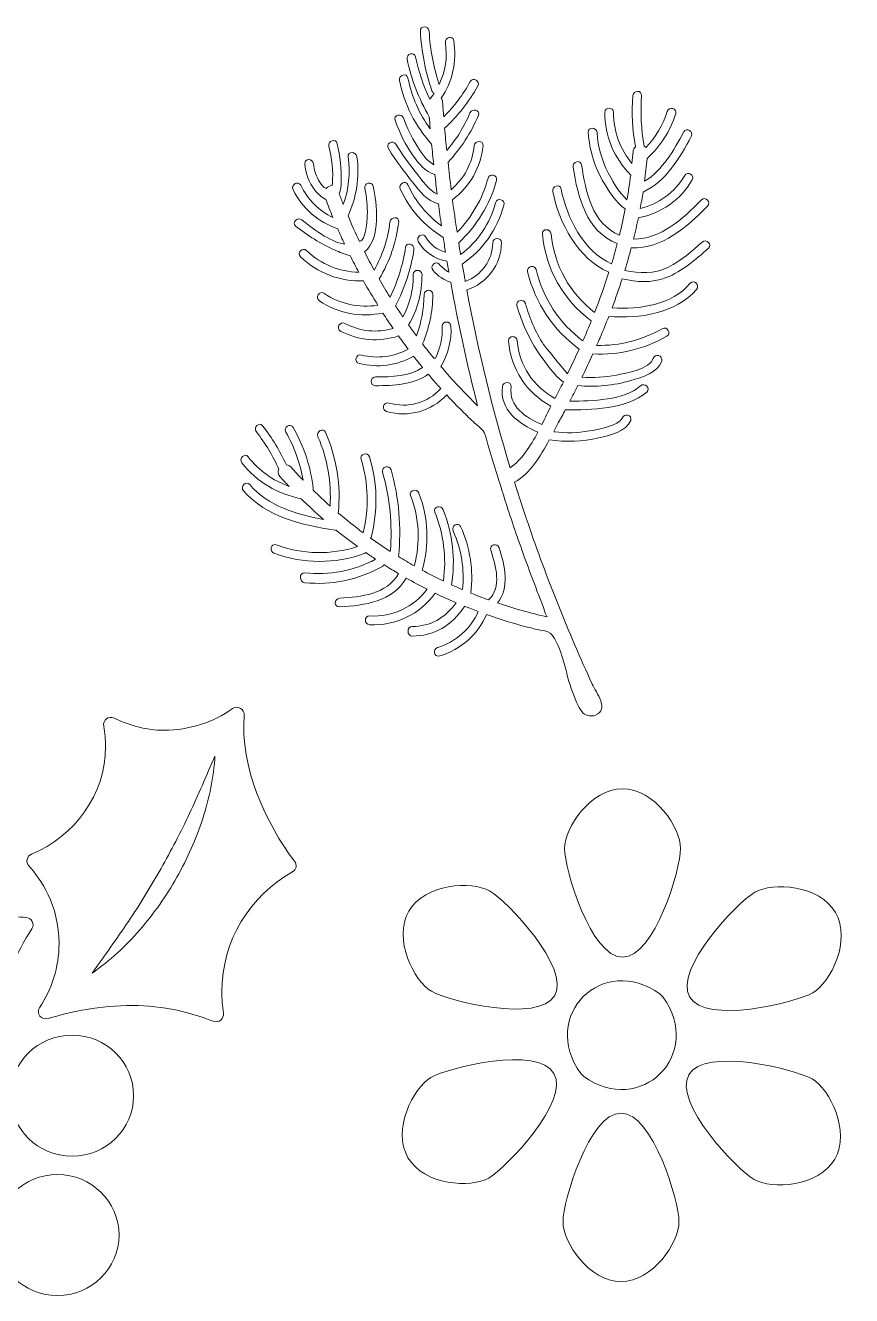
# Model space of a CAD drawing. Header units: inches. Extents: x 792 to 7891, y -1032 to 2748.
# Drawn here: x 3112 to 3583, y -929 to -205 of the extents above; entities that cross this region are included whole.
import ezdxf

# ---------------------------------------------------------------- set-up
doc = ezdxf.new("R2010")
doc.units = ezdxf.units.IN
doc.header["$MEASUREMENT"] = 0
doc.layers.add('Layer 1', color=7, linetype='Continuous')

# ---------------------------------------------------------------- blocks, each defined once
blk = doc.blocks.new('block 23')
at = {"layer": 'Layer 1', "lineweight": 0}
for points in [[(3452.07, -640.03), (3433.82, -640.03), (3419.03, -662.41), (3419.03, -674.07), (3419.03, -685.74), (3433.82, -736.1), (3452.07, -736.1), (3470.33, -736.1), (3485.12, -685.74), (3485.12, -674.07), (3485.12, -662.41), (3470.33, -640.03), (3452.07, -640.03)], [(3330.23, -709.86), (3321.1, -725.66), (3333.09, -749.67), (3343.19, -755.5), (3353.28, -761.33), (3404.3, -773.7), (3413.42, -757.89), (3422.55, -742.08), (3386.33, -704.09), (3376.23, -698.26), (3366.14, -692.43), (3339.35, -694.05), (3330.23, -709.86)], [(3573.47, -710.64), (3564.34, -694.83), (3537.56, -693.21), (3527.46, -699.04), (3517.36, -704.87), (3481.15, -742.87), (3490.27, -758.68), (3499.4, -774.48), (3550.41, -762.12), (3560.51, -756.28), (3570.61, -750.45), (3582.6, -726.45), (3573.47, -710.64)], [(3474.96, -758.6), (3498.77, -791.29), (3462.45, -827.62), (3429.76, -803.81), (3429.19, -803.4), (3428.69, -802.9), (3428.28, -802.34), (3404.47, -769.64), (3440.8, -733.32), (3473.49, -757.13), (3474.05, -757.54), (3474.56, -758.04), (3474.96, -758.6)], [(3329.77, -850.29), (3338.9, -866.1), (3365.68, -867.72), (3375.78, -861.89), (3385.88, -856.06), (3422.1, -818.07), (3412.97, -802.26), (3403.85, -786.45), (3352.83, -798.82), (3342.73, -804.65), (3332.63, -810.48), (3320.65, -834.49), (3329.77, -850.29)], [(3573.02, -851.08), (3582.14, -835.27), (3570.16, -811.27), (3560.06, -805.43), (3549.96, -799.6), (3498.95, -787.24), (3489.82, -803.04), (3480.69, -818.85), (3516.91, -856.85), (3527.01, -862.68), (3537.11, -868.51), (3563.89, -866.89), (3573.02, -851.08)], [(3451.17, -920.9), (3469.42, -920.9), (3484.22, -898.52), (3484.22, -886.86), (3484.22, -875.2), (3469.42, -824.84), (3451.17, -824.84), (3432.92, -824.84), (3418.12, -875.2), (3418.12, -886.86), (3418.12, -898.52), (3432.92, -920.9), (3451.17, -920.9)]]:
    blk.add_open_spline(points, degree=3, knots=[0, 0, 0, 0, 1, 1, 1, 2, 2, 2, 3, 3, 3, 4, 4, 4, 4], dxfattribs=at)
blk = doc.blocks.new('block 25')
at = {"layer": 'Layer 1', "lineweight": 0}
for points, knots in [([(3006.41, -803.68), (3003.85, -805.14), (3000.63, -803.74), (3000.04, -800.88), (2994.79, -775.39), (2974.6, -753.51), (2947.17, -748.11), (2943.43, -747.37), (2939.4, -746.95), (2935.44, -746.84), (2931.92, -746.73), (2930, -742.82), (2932.14, -740.07), (2937.96, -732.59), (2942.59, -723.85), (2944.55, -714.19), (2947.41, -700.15), (2945.54, -686.25), (2940.01, -674.11), (2938.52, -670.84), (2941.71, -667.45), (2945.2, -668.46), (2973.41, -676.62), (3009.43, -668.71), (3033.67, -657.15), (3035.96, -656.06), (3038.72, -657.17), (3039.52, -659.54), (3048.28, -685.45), (3070.53, -706.13), (3099.71, -711.88), (3103.78, -712.68), (3107.86, -713.18), (3111.9, -713.37), (3115.23, -713.53), (3117.21, -717.06), (3115.42, -719.83), (3106.63, -733.43), (3099.65, -748.73), (3096.78, -765.58), (3093.65, -783.95), (3094.13, -799.57), (3095.31, -810.33), (3095.73, -814.19), (3090.98, -816.5), (3088.17, -813.77), (3079.11, -804.93), (3067.38, -798.53), (3053.92, -795.83), (3032.06, -791.45), (3014.73, -798.9), (3006.41, -803.68)], [0, 0, 0, 0, 1, 1, 1, 2, 2, 2, 3, 3, 3, 4, 4, 4, 5, 5, 5, 6, 6, 6, 7, 7, 7, 8, 8, 8, 9, 9, 9, 10, 10, 10, 11, 11, 11, 12, 12, 12, 13, 13, 13, 14, 14, 14, 15, 15, 15, 16, 16, 16, 17, 17, 17, 17]), ([(3023.29, -729.65), (3032.21, -737.41), (3040.87, -745.46), (3049.24, -753.89), (3057.62, -762.33), (3065.69, -771.11), (3074.07, -780.01), (3069.32, -768.8), (3062.84, -758.38), (3055.38, -748.71), (3047.91, -739.03), (3039.45, -730.04), (3030.14, -722.01), (3020.85, -713.95), (3010.73, -706.83), (3000.02, -700.76), (2989.32, -694.7), (2978, -689.68), (2966.1, -686.42), (2976.13, -693.48), (2986.01, -700.25), (2995.57, -707.37), (3005.13, -714.48), (3014.35, -721.92), (3023.29, -729.65)], [0, 0, 0, 0, 1, 1, 1, 2, 2, 2, 3, 3, 3, 4, 4, 4, 5, 5, 5, 6, 6, 6, 7, 7, 7, 8, 8, 8, 8])]:
    blk.add_open_spline(points, degree=3, knots=knots, dxfattribs=at)
blk = doc.blocks.new('block 26')
at = {"layer": 'Layer 1', "lineweight": 0}
for points, knots in [([(3263.93, -687.47), (3239.83, -701.03), (3223.61, -726.57), (3223.64, -755.82), (3223.65, -759.9), (3223.96, -763.93), (3224.57, -767.86), (3225.07, -771.11), (3221.94, -773.71), (3218.82, -772.53), (3203.52, -766.75), (3186.88, -763.05), (3169.52, -763.61), (3150.58, -764.22), (3135.11, -767.77), (3124.62, -771.03), (3120.85, -772.2), (3117.6, -768.08), (3119.78, -764.83), (3126.8, -754.35), (3130.87, -741.79), (3130.89, -728.28), (3130.94, -706.34), (3120.09, -691.11), (3113.68, -684.04), (3111.71, -681.86), (3112.48, -678.48), (3115.21, -677.34), (3139.59, -667.25), (3157.41, -643.46), (3157.38, -615.96), (3157.38, -612.2), (3157, -608.24), (3156.33, -604.41), (3155.74, -600.99), (3159.26, -598.36), (3162.42, -599.88), (3171.04, -604.02), (3180.67, -606.75), (3190.68, -606.74), (3205.25, -606.72), (3218.73, -602.16), (3229.75, -594.43), (3232.71, -592.35), (3236.72, -594.76), (3236.4, -598.32), (3233.84, -627.12), (3248.84, -660.28), (3265.16, -681.36), (3266.69, -683.35), (3266.14, -686.23), (3263.93, -687.47)], [0, 0, 0, 0, 1, 1, 1, 2, 2, 2, 3, 3, 3, 4, 4, 4, 5, 5, 5, 6, 6, 6, 7, 7, 7, 8, 8, 8, 9, 9, 9, 10, 10, 10, 11, 11, 11, 12, 12, 12, 13, 13, 13, 14, 14, 14, 15, 15, 15, 16, 16, 16, 17, 17, 17, 17]), ([(3219.76, -621.41), (3214.89, -632.55), (3210.26, -643.48), (3205.23, -654.18), (3200.2, -664.88), (3194.78, -675.32), (3189, -685.56), (3183.2, -695.78), (3177.05, -705.82), (3170.45, -715.66), (3163.85, -725.5), (3156.85, -735.13), (3149.79, -745.07), (3159.92, -738.13), (3168.89, -729.68), (3176.91, -720.44), (3184.94, -711.21), (3192.07, -701.17), (3198.06, -690.51), (3204.09, -679.87), (3209, -668.62), (3212.75, -657.04), (3216.49, -645.47), (3219.07, -633.53), (3219.76, -621.41)], [0, 0, 0, 0, 1, 1, 1, 2, 2, 2, 3, 3, 3, 4, 4, 4, 5, 5, 5, 6, 6, 6, 7, 7, 7, 8, 8, 8, 8])]:
    blk.add_open_spline(points, degree=3, knots=knots, dxfattribs=at)
blk = doc.blocks.new('block 24')
at = {"layer": 'Layer 1', "lineweight": 0}
for points in [[(3138.31, -780.47), (3118.93, -780.47), (3103.22, -795.91), (3103.22, -814.96), (3103.22, -834.01), (3118.93, -849.45), (3138.31, -849.45), (3157.68, -849.45), (3173.39, -834.01), (3173.39, -814.96), (3173.39, -795.91), (3157.68, -780.47), (3138.31, -780.47)], [(3063.41, -814.96), (3044.03, -814.96), (3028.33, -830.4), (3028.33, -849.45), (3028.33, -868.51), (3044.03, -883.95), (3063.41, -883.95), (3082.79, -883.95), (3098.49, -868.51), (3098.49, -849.45), (3098.49, -830.4), (3082.79, -814.96), (3063.41, -814.96)], [(3129.97, -859.9), (3110.6, -859.9), (3094.89, -875.34), (3094.89, -894.39), (3094.89, -913.44), (3110.6, -928.88), (3129.97, -928.88), (3149.35, -928.88), (3165.06, -913.44), (3165.06, -894.39), (3165.06, -875.34), (3149.35, -859.9), (3129.97, -859.9)]]:
    blk.add_open_spline(points, degree=3, knots=[0, 0, 0, 0, 1, 1, 1, 2, 2, 2, 3, 3, 3, 4, 4, 4, 4], dxfattribs=at)
at = {"layer": 'Layer 1'}
for name in ['block 26', 'block 25']:
    blk.add_blockref(name, (0, 0), dxfattribs=at)

msp = doc.modelspace()

# ---------------------------------------------------------------- linework, layer by layer
at = {"layer": 'Layer 1', "lineweight": 0}
msp.add_open_spline([(3476.9, -348.8), (3486.09, -345.25), (3493.69, -338.56), (3500.96, -332.11), (3503.36, -329.98), (3499.83, -326.47), (3497.44, -328.59), (3491.49, -333.87), (3485.38, -339.36), (3478.15, -342.82), (3469.8, -346.81), (3461.8, -346.5), (3453.35, -344.71), (3454.66, -340.44), (3455.89, -336.16), (3457.03, -331.84), (3474.93, -332.42), (3488.48, -320.16), (3500.53, -308.06), (3502.79, -305.79), (3499.27, -302.27), (3497.01, -304.54), (3486.13, -315.47), (3474.3, -326.75), (3458.29, -326.89), (3459.29, -322.87), (3460.22, -318.82), (3461.06, -314.75), (3474.04, -312.36), (3485.09, -304.54), (3491.77, -293.12), (3493.39, -290.35), (3489.09, -287.85), (3487.47, -290.61), (3481.81, -300.3), (3472.83, -306.82), (3462.11, -309.44), (3462.69, -306.35), (3463.23, -303.25), (3463.71, -300.15), (3476.92, -293.72), (3484.49, -280.82), (3491.25, -268.34), (3492.78, -265.52), (3488.48, -263.01), (3486.95, -265.83), (3481.18, -276.48), (3474.96, -287.44), (3464.61, -293.94), (3465.18, -289.65), (3465.66, -285.34), (3466.03, -281.02), (3473.62, -274), (3479.13, -265.34), (3482.35, -255.46), (3483.34, -252.41), (3478.54, -251.1), (3477.55, -254.14), (3475.01, -261.94), (3470.86, -268.82), (3465.34, -274.7), (3465.06, -274.38), (3464.72, -274.13), (3464.35, -273.93), (3462.68, -264.38), (3462.16, -254.82), (3462.88, -245.1), (3463.12, -241.9), (3458.14, -241.92), (3457.91, -245.1), (3457.18, -254.95), (3457.73, -264.65), (3459.38, -274.31), (3458.66, -274.92), (3458.14, -275.82), (3458.05, -277.04), (3457.89, -279.28), (3457.62, -281.5), (3457.4, -283.74), (3450.67, -275.59), (3446.95, -265.59), (3446.86, -254.65), (3446.84, -251.45), (3441.86, -251.44), (3441.88, -254.65), (3441.99, -268.27), (3447.24, -280.89), (3456.71, -290.42), (3456.12, -295.11), (3455.39, -299.78), (3454.57, -304.44), (3450.14, -300.85), (3445.37, -291.98), (3443.89, -289.16), (3440.1, -281.95), (3438.08, -274.21), (3437.5, -266.11), (3437.28, -262.94), (3432.3, -262.91), (3432.53, -266.11), (3433.26, -276.36), (3436.1, -286.17), (3441.49, -294.97), (3443.89, -298.9), (3448.46, -306.62), (3453.57, -309.67), (3452.6, -314.68), (3451.52, -319.65), (3450.3, -324.6), (3434.6, -318.07), (3431.07, -299.77), (3428.68, -284.52), (3428.19, -281.37), (3423.4, -282.71), (3423.89, -285.85), (3426.6, -303.19), (3431.35, -322.38), (3449.06, -329.44), (3448.04, -333.29), (3446.96, -337.13), (3445.8, -340.94), (3429.74, -334.03), (3420.23, -314.47), (3417.04, -298.33), (3416.42, -295.19), (3411.62, -296.52), (3412.24, -299.65), (3415.78, -317.58), (3426.59, -338.23), (3444.3, -345.69), (3441.84, -353.42), (3439.11, -361.08), (3436.13, -368.65), (3422.03, -357.84), (3413.02, -341.8), (3411.34, -323.89), (3411.04, -320.73), (3406.06, -320.7), (3406.36, -323.89), (3408.24, -343.89), (3418.25, -361.65), (3434.24, -373.45), (3434.05, -373.92), (3433.88, -374.39), (3433.69, -374.86), (3432.3, -378.22), (3430.86, -381.57), (3429.39, -384.9), (3416.02, -374.77), (3406.75, -360.66), (3402.74, -344.2), (3401.98, -341.09), (3397.18, -342.4), (3397.94, -345.52), (3402.31, -363.43), (3412.62, -378.66), (3427.32, -389.52), (3425.17, -394.26), (3422.93, -398.97), (3420.64, -403.64), (3416.81, -398.92), (3407.89, -388.28), (3407.04, -386.95), (3402.38, -379.68), (3399.02, -371.8), (3396.68, -363.49), (3395.81, -360.41), (3391, -361.72), (3391.88, -364.81), (3394.7, -374.81), (3398.95, -384.25), (3404.97, -392.74), (3408.26, -397.41), (3412.97, -404.45), (3418.34, -408.32), (3416.77, -411.44), (3415.16, -414.53), (3413.54, -417.62), (3401.27, -410.98), (3393.15, -398.92), (3392.06, -384.84), (3391.81, -381.67), (3386.84, -381.64), (3387.08, -384.84), (3388.31, -400.69), (3397.24, -414.6), (3411.25, -422.03), (3409.6, -425.24), (3407.89, -428.82), (3406.04, -432.51), (3396.7, -428.5), (3387.2, -422.38), (3388.52, -410.96), (3388.88, -407.79), (3383.91, -407.81), (3383.54, -410.96), (3381.99, -424.39), (3392.83, -432), (3403.78, -436.88), (3399.56, -444.82), (3394.56, -452.6), (3387.99, -457.2), (3377.91, -423.89), (3369.67, -390.05), (3363.27, -355.84), (3374.7, -352.1), (3383.02, -341.43), (3383.04, -328.97), (3383.05, -325.77), (3378.07, -325.76), (3378.06, -328.97), (3378.05, -338.82), (3371.52, -347.81), (3362.39, -351), (3362.38, -350.92), (3362.36, -350.85), (3362.35, -350.77), (3362.42, -350.22), (3362.32, -349.66), (3362.06, -349.14), (3361.58, -346.49), (3361.1, -343.84), (3360.65, -341.18), (3372.41, -333.01), (3380.74, -321.34), (3384.47, -307.44), (3385.3, -304.34), (3380.5, -303.02), (3379.67, -306.11), (3376.46, -318.1), (3369.57, -328.31), (3359.75, -335.7), (3359.38, -333.46), (3359, -331.23), (3358.65, -328.99), (3369.07, -319.31), (3376.43, -307.2), (3380.22, -293.43), (3381.07, -290.34), (3376.27, -289.02), (3375.42, -292.11), (3372.16, -303.94), (3366.17, -314.31), (3357.74, -322.96), (3356.8, -316.79), (3355.92, -310.6), (3355.11, -304.41), (3365.03, -296.94), (3371.17, -286.15), (3372.54, -273.67), (3372.88, -270.49), (3367.91, -270.52), (3367.56, -273.67), (3366.48, -283.53), (3361.76, -292.33), (3354.38, -298.7), (3353.73, -293.5), (3353.14, -288.3), (3352.57, -283.09), (3359.96, -275.24), (3365.71, -266.29), (3369.9, -256.29), (3371.14, -253.34), (3366.32, -252.05), (3365.1, -254.96), (3361.81, -262.84), (3357.34, -270), (3351.86, -276.44), (3351.43, -272.19), (3351.03, -267.93), (3350.66, -263.67), (3358.22, -256.68), (3364.56, -248.63), (3369.55, -239.61), (3371.1, -236.81), (3366.8, -234.29), (3365.25, -237.1), (3361.14, -244.54), (3356.06, -251.21), (3350.13, -257.2), (3349.9, -254.37), (3349.66, -251.54), (3349.46, -248.7), (3349.4, -247.82), (3349.11, -247.15), (3348.69, -246.63), (3355.21, -236.92), (3357.69, -225.58), (3355.86, -213.73), (3355.37, -210.57), (3350.57, -211.91), (3351.06, -215.05), (3352.34, -223.31), (3351.04, -231.46), (3347.52, -238.74), (3344.32, -228.83), (3342.36, -218.74), (3341.81, -208.3), (3341.64, -205.12), (3336.66, -205.1), (3336.83, -208.3), (3337.45, -219.99), (3339.62, -231.31), (3343.43, -242.37), (3343.68, -243.08), (3344.14, -243.53), (3344.67, -243.8), (3343.9, -244.94), (3343.06, -246.05), (3342.16, -247.13), (3338.51, -239.49), (3335.82, -231.47), (3334.06, -223.01), (3333.41, -219.88), (3328.61, -221.21), (3329.26, -224.34), (3331.69, -236.02), (3335.92, -246.99), (3341.89, -257.21), (3342.07, -259.47), (3342.26, -261.73), (3342.45, -263.99), (3336.13, -255.45), (3331.87, -245.76), (3329.76, -235.1), (3329.14, -231.96), (3324.35, -233.29), (3324.97, -236.42), (3327.68, -250.13), (3333.92, -262.4), (3343.2, -272.73), (3343.57, -276.64), (3344.02, -280.55), (3344.45, -284.46), (3340.2, -282.2), (3337.28, -277.47), (3334.79, -273.56), (3331.65, -268.62), (3329.17, -263.37), (3327.2, -257.86), (3326.13, -254.86), (3321.32, -256.15), (3322.4, -259.18), (3324.97, -266.36), (3328.31, -273.19), (3332.74, -279.41), (3336, -283.99), (3339.53, -288.47), (3345.04, -290.08), (3345.47, -293.82), (3345.94, -297.55), (3346.41, -301.28), (3341.53, -299.09), (3337.78, -293.29), (3334.66, -289.39), (3330.43, -284.08), (3326.53, -278.54), (3322.86, -272.82), (3321.14, -270.13), (3316.83, -272.63), (3318.57, -275.33), (3322.86, -282.03), (3327.49, -288.47), (3332.53, -294.62), (3336.52, -299.48), (3340.62, -305.38), (3347.12, -306.76), (3347.12, -306.76), (3347.12, -306.76), (3347.12, -306.76), (3347.67, -310.94), (3348.23, -315.13), (3348.84, -319.31), (3340.49, -313.32), (3334, -305.38), (3329.7, -295.86), (3328.38, -292.94), (3324.09, -295.47), (3325.4, -298.37), (3330.62, -309.91), (3339.09, -319.35), (3349.85, -325.94), (3350.28, -328.74), (3350.68, -331.53), (3351.13, -334.32), (3346.39, -333.13), (3342.38, -330.01), (3339.91, -325.7), (3338.33, -322.92), (3334.02, -325.43), (3335.62, -328.21), (3339.15, -334.4), (3345.09, -338.33), (3351.99, -339.5), (3352.33, -341.56), (3352.72, -343.62), (3353.08, -345.69), (3351, -344.57), (3349.14, -343.04), (3347.55, -341.17), (3345.48, -338.72), (3341.97, -342.25), (3344.03, -344.68), (3346.77, -347.91), (3350.23, -350.17), (3354.09, -351.48), (3358.36, -375.12), (3363.45, -398.6), (3369.47, -421.85), (3362.1, -414.69), (3355.11, -407.19), (3348.47, -399.42), (3352.65, -392.53), (3354.63, -384.69), (3354.25, -376.53), (3354.1, -373.34), (3349.12, -373.32), (3349.27, -376.53), (3349.57, -383.05), (3348.25, -389.12), (3345.38, -394.7), (3345.08, -394.63), (3344.78, -394.62), (3344.47, -394.69), (3342.29, -392.03), (3340.16, -389.34), (3338.06, -386.62), (3341.8, -377.68), (3343.8, -368.26), (3343.97, -358.44), (3344.03, -355.24), (3339.05, -355.24), (3339, -358.44), (3338.86, -366.64), (3337.39, -374.49), (3334.59, -382), (3333.05, -379.94), (3331.54, -377.85), (3330.05, -375.75), (3335.26, -367.05), (3337.86, -357.33), (3337.75, -347.08), (3337.71, -343.88), (3332.74, -343.87), (3332.77, -347.08), (3332.87, -355.73), (3330.86, -363.78), (3326.88, -371.2), (3325.44, -369.09), (3324.01, -366.97), (3322.62, -364.83), (3327.92, -354.76), (3331.48, -344.11), (3333.17, -332.8), (3333.64, -329.67), (3328.84, -328.32), (3328.37, -331.48), (3326.87, -341.49), (3323.95, -350.93), (3319.54, -359.93), (3317.41, -356.52), (3315.33, -353.08), (3313.33, -349.6), (3319.37, -339.57), (3323.04, -328.73), (3324.47, -317.07), (3324.86, -313.89), (3319.88, -313.92), (3319.49, -317.07), (3318.29, -326.85), (3315.24, -336.02), (3310.52, -344.55), (3308.62, -341.1), (3306.77, -337.62), (3304.99, -334.1), (3314.53, -326.58), (3311.98, -306.46), (3309.95, -296.7), (3309.3, -293.56), (3304.5, -294.89), (3305.15, -298.02), (3306.19, -303.03), (3306.75, -308.04), (3306.58, -313.15), (3306.47, -316.25), (3306.24, -319.52), (3305.49, -322.54), (3304.67, -325.83), (3304.28, -327.24), (3302.17, -328.32), (3299.86, -323.5), (3297.66, -318.63), (3295.58, -313.69), (3300.41, -303.02), (3302.23, -291.67), (3300.66, -279.96), (3300.25, -276.83), (3295.26, -276.79), (3295.69, -279.96), (3296.94, -289.34), (3296.02, -298.46), (3292.89, -307.17), (3292.09, -305.14), (3291.32, -303.09), (3290.56, -301.05), (3291.44, -298.98), (3291.6, -296.45), (3291.69, -294.38), (3292.01, -287.01), (3291.09, -279.66), (3289.42, -272.5), (3288.7, -269.38), (3283.9, -270.7), (3284.62, -273.82), (3286.25, -280.82), (3287.29, -288.24), (3286.66, -295.45), (3286.63, -295.82), (3286.61, -296.14), (3286.6, -296.42), (3285.34, -296.38), (3284, -296.98), (3283.08, -297.99), (3281.54, -297.42), (3280.57, -295.94), (3279.58, -294.48), (3277.44, -291.34), (3276.29, -287.75), (3275.93, -283.98), (3275.63, -280.82), (3270.65, -280.79), (3270.96, -283.98), (3271.48, -289.49), (3273.2, -294.6), (3276.73, -298.95), (3278.24, -300.81), (3280.45, -303.21), (3282.94, -304.26), (3284.22, -307.71), (3285.57, -311.14), (3286.97, -314.55), (3278.98, -310.7), (3272.59, -304.36), (3268.6, -296.18), (3267.19, -293.3), (3262.9, -295.82), (3264.3, -298.69), (3269.49, -309.33), (3278.6, -317.2), (3289.7, -321.02), (3290.96, -323.94), (3292.28, -326.82), (3293.63, -329.7), (3285.04, -328.47), (3275.25, -320.65), (3269.22, -315.91), (3266.73, -313.96), (3263.18, -317.46), (3265.7, -319.43), (3272.6, -324.85), (3279.92, -329.5), (3287.95, -333.05), (3290.72, -334.28), (3293.75, -335.73), (3296.79, -336.21), (3298.39, -339.43), (3300.04, -342.63), (3301.74, -345.8), (3290.6, -345.47), (3280.3, -341.28), (3271.98, -333.44), (3269.65, -331.24), (3266.12, -334.75), (3268.46, -336.95), (3278.32, -346.25), (3290.96, -351.09), (3304.41, -350.72), (3307.02, -355.39), (3309.77, -359.98), (3312.6, -364.52), (3301.77, -366.28), (3291.13, -363.94), (3281.76, -357.74), (3279.08, -355.97), (3276.58, -360.28), (3279.25, -362.04), (3290.1, -369.21), (3302.81, -371.56), (3315.41, -369.01), (3317.32, -371.97), (3319.28, -374.9), (3321.29, -377.8), (3312.05, -380.43), (3302.55, -379.54), (3293.82, -374.95), (3290.98, -373.46), (3288.46, -377.76), (3291.3, -379.25), (3301.69, -384.7), (3313.27, -385.71), (3324.29, -382.02), (3326.12, -384.58), (3327.98, -387.11), (3329.88, -389.62), (3321.67, -393.99), (3312.51, -395.22), (3303.2, -392.95), (3300.09, -392.2), (3298.77, -397), (3301.88, -397.75), (3312.58, -400.36), (3323.44, -398.94), (3332.9, -393.66), (3332.93, -393.67), (3332.96, -393.68), (3332.99, -393.69), (3334.67, -395.83), (3336.38, -397.93), (3338.1, -400.03), (3330.42, -405.14), (3320.58, -405.39), (3311.22, -405.42), (3308.02, -405.44), (3308.01, -410.42), (3311.22, -410.4), (3321.71, -410.36), (3332.78, -409.81), (3341.33, -403.9), (3343.07, -405.96), (3344.83, -408.01), (3346.62, -410.02), (3347.23, -410.71), (3347.87, -411.37), (3348.49, -412.05), (3341.07, -420.18), (3329.66, -423.42), (3318.84, -420.29), (3315.76, -419.4), (3314.44, -424.2), (3317.52, -425.09), (3330.05, -428.71), (3343.14, -424.9), (3351.84, -415.69), (3354.71, -418.78), (3357.62, -421.82), (3360.61, -424.78), (3362.95, -427.11), (3365.3, -429.45), (3367.74, -431.67), (3369.95, -433.69), (3372.48, -435.15), (3373.62, -438.04), (3374.35, -439.9), (3374.74, -442), (3375.32, -443.93), (3376.8, -448.94), (3378.33, -453.94), (3379.88, -458.93), (3382.13, -466.24), (3384.36, -473.57), (3386.75, -480.84), (3390.14, -491.19), (3393.71, -501.47), (3397.45, -511.7), (3399.35, -516.89), (3401.29, -522.06), (3403.28, -527.22), (3404.25, -529.72), (3405.22, -532.22), (3406.21, -534.72), (3406.58, -535.66), (3408.39, -542), (3409.19, -542.18), (3399.56, -540.03), (3390.08, -537.33), (3380.77, -534.19), (3387.75, -525.65), (3385.08, -513.02), (3381.71, -502.73), (3380.72, -499.7), (3375.91, -501), (3376.91, -504.06), (3379.84, -513.01), (3383.43, -525.29), (3375.67, -532.41), (3372.28, -531.19), (3368.92, -529.91), (3365.59, -528.56), (3367.16, -515.49), (3365.24, -502.86), (3359.77, -490.67), (3358.47, -487.75), (3354.18, -490.28), (3355.48, -493.18), (3360.26, -503.83), (3362.07, -515.14), (3360.87, -526.61), (3358.78, -525.72), (3356.7, -524.79), (3354.63, -523.85), (3356.88, -509.36), (3355.34, -494.88), (3349.85, -481.08), (3348.69, -478.13), (3343.87, -479.42), (3345.06, -482.4), (3350.12, -495.15), (3351.8, -508.33), (3349.94, -521.69), (3345.85, -519.74), (3341.8, -517.69), (3337.8, -515.54), (3342.02, -500.96), (3341.47, -485.94), (3336, -471.65), (3334.87, -468.69), (3330.05, -469.98), (3331.2, -472.98), (3336.24, -486.13), (3336.94, -499.64), (3333.34, -513.05), (3330.31, -511.35), (3327.32, -509.59), (3324.36, -507.77), (3326.08, -491.09), (3324.67, -474.56), (3320.12, -458.35), (3319.25, -455.28), (3314.45, -456.59), (3315.32, -459.68), (3319.5, -474.56), (3320.93, -489.63), (3319.69, -504.89), (3315.88, -502.45), (3312.15, -499.89), (3308.46, -497.27), (3308.57, -497.07), (3308.7, -496.9), (3308.77, -496.65), (3312.72, -481.43), (3312.43, -466.04), (3307.85, -451), (3306.92, -447.95), (3302.12, -449.25), (3303.05, -452.33), (3307.27, -466.19), (3307.66, -480.18), (3304.22, -494.21), (3299.37, -490.62), (3294.66, -486.86), (3290.05, -482.95), (3291.59, -467.09), (3289.09, -451.66), (3282.74, -436.93), (3281.48, -434), (3277.19, -436.53), (3278.45, -439.45), (3283.9, -452.12), (3286.14, -465.41), (3285.4, -478.97), (3282.11, -476.05), (3278.91, -473.04), (3275.75, -469.96), (3275.79, -469.73), (3275.85, -469.52), (3275.81, -469.25), (3274.31, -456.82), (3270.56, -445.18), (3264.4, -434.29), (3262.82, -431.5), (3258.52, -434), (3260.1, -436.8), (3264.99, -445.44), (3268.34, -454.62), (3270.08, -464.31), (3267.73, -461.88), (3265.41, -459.41), (3263.15, -456.88), (3262.34, -455.98), (3261.38, -455.57), (3260.43, -455.51), (3256.79, -447.57), (3252.34, -440.16), (3246.89, -433.26), (3244.91, -430.75), (3241.41, -434.29), (3243.38, -436.78), (3248.52, -443.3), (3252.78, -450.43), (3256.17, -458.01), (3255.53, -459.28), (3255.55, -460.83), (3256.8, -462.22), (3258.49, -464.1), (3260.22, -465.93), (3261.96, -467.76), (3252.84, -464.46), (3244.91, -458.78), (3238.65, -450.93), (3236.65, -448.42), (3233.15, -451.96), (3235.13, -454.44), (3243.66, -465.15), (3255.47, -472.22), (3268.84, -474.78), (3272.97, -478.85), (3277.23, -482.79), (3281.6, -486.61), (3265.95, -483.68), (3250.28, -479.21), (3239.53, -466.72), (3237.44, -464.29), (3233.94, -467.82), (3236.02, -470.24), (3249.16, -485.52), (3269.27, -489.63), (3288.27, -492.81), (3288.51, -492.85), (3288.71, -492.81), (3288.92, -492.79), (3292.85, -496), (3296.87, -499.1), (3300.97, -502.09), (3285.65, -506.92), (3269.92, -506.63), (3254.7, -501.1), (3251.69, -500.01), (3250.39, -504.82), (3253.38, -505.9), (3270.18, -512), (3287.96, -512.07), (3304.81, -506.11), (3305.21, -505.98), (3305.52, -505.77), (3305.77, -505.52), (3307.6, -506.8), (3309.43, -508.09), (3311.29, -509.32), (3298.55, -515.97), (3285.02, -518.5), (3270.91, -517.07), (3267.61, -516.74), (3267.63, -522.31), (3270.91, -522.64), (3286.25, -524.2), (3301, -521.11), (3314.78, -513.7), (3315.42, -513.35), (3315.76, -512.85), (3315.94, -512.3), (3317.45, -513.26), (3318.94, -514.25), (3320.46, -515.18), (3321.78, -515.98), (3323.12, -516.74), (3324.45, -517.52), (3317.47, -529.37), (3303.25, -530.69), (3290.73, -531.48), (3287.55, -531.68), (3287.53, -536.66), (3290.73, -536.46), (3305.07, -535.56), (3320.88, -533.53), (3328.75, -520.04), (3332.68, -522.26), (3336.67, -524.38), (3340.7, -526.41), (3333.01, -536.63), (3320.93, -542.3), (3307.88, -541.63), (3304.68, -541.47), (3304.69, -546.45), (3307.88, -546.61), (3322.77, -547.37), (3336.66, -540.53), (3345.23, -528.64), (3349.16, -530.54), (3353.12, -532.38), (3357.13, -534.1), (3351.25, -542.76), (3342.16, -547.64), (3332.22, -547.6), (3328.96, -547.59), (3328.96, -553.08), (3332.22, -553.09), (3344.26, -553.14), (3355.06, -546.92), (3361.95, -536.26), (3361.99, -536.2), (3361.99, -536.15), (3362.02, -536.09), (3364.61, -537.14), (3367.21, -538.16), (3369.83, -539.13), (3365.4, -548.95), (3357.03, -556.44), (3346.52, -559.61), (3343.46, -560.53), (3344.76, -565.34), (3347.84, -564.41), (3359.9, -560.77), (3369.53, -552.15), (3374.52, -540.83), (3381.9, -543.43), (3389.38, -545.75), (3396.95, -547.73), (3399.38, -548.36), (3401.82, -548.96), (3404.27, -549.53), (3406.34, -550.01), (3409.21, -550.1), (3410.77, -551.45), (3414.34, -554.55), (3416.63, -561.66), (3418.03, -566.02), (3419.18, -569.58), (3419.95, -573.25), (3420.93, -576.85), (3422.4, -582.27), (3424.35, -587.54), (3426.75, -592.61), (3427.51, -594.22), (3428.35, -595.84), (3429.69, -597), (3431.56, -598.6), (3434.34, -599.07), (3436.63, -598.15), (3444.69, -594.93), (3437.05, -585.37), (3434.78, -580.44), (3431.33, -572.97), (3427.98, -565.45), (3424.73, -557.89), (3418.24, -542.79), (3412.13, -527.51), (3406.43, -512.09), (3400.73, -496.68), (3395.42, -481.12), (3390.52, -465.44), (3399.45, -460.24), (3405.26, -450.67), (3410.28, -441.3), (3419.75, -442.6), (3429.19, -442.41), (3438.52, -440.14), (3444.49, -438.69), (3454.32, -436.69), (3456.68, -430.14), (3457.76, -427.12), (3452.95, -425.82), (3451.88, -428.81), (3450.28, -433.27), (3437.12, -435.48), (3433.13, -436.2), (3426.47, -437.39), (3419.82, -437.44), (3413.15, -436.66), (3413.12, -436.46), (3413.1, -436.27), (3413.02, -436.09), (3413.82, -434.57), (3414.61, -433.07), (3415.4, -431.63), (3416.77, -429.14), (3418.09, -426.62), (3419.43, -424.11), (3434.16, -424.26), (3454.22, -423.95), (3465.8, -414.01), (3468.23, -411.92), (3464.7, -408.41), (3462.28, -410.49), (3452.63, -418.78), (3435.08, -419.26), (3422.06, -419.16), (3423.58, -416.24), (3425.05, -413.31), (3426.52, -410.37), (3436.74, -411.25), (3446.91, -410.41), (3456.75, -407.41), (3462.95, -405.53), (3472.47, -403.22), (3474.35, -396.22), (3475.18, -393.12), (3470.39, -391.8), (3469.55, -394.89), (3467.95, -400.86), (3453.96, -403.3), (3448.52, -404.38), (3442.01, -405.66), (3435.49, -405.93), (3428.91, -405.53), (3431.04, -401.16), (3433.1, -396.76), (3435.11, -392.34), (3449.97, -393.05), (3464.21, -389.63), (3477.2, -382.22), (3479.98, -380.64), (3477.47, -376.33), (3474.68, -377.93), (3463.03, -384.57), (3450.51, -387.7), (3437.28, -387.44), (3437.93, -385.98), (3438.6, -384.53), (3439.23, -383.06), (3440.95, -379.04), (3442.6, -374.99), (3444.19, -370.91), (3461.72, -372.29), (3482.2, -369.46), (3494.2, -355.55), (3496.28, -353.13), (3492.78, -349.6), (3490.68, -352.03), (3479.92, -364.5), (3461.91, -367.05), (3446.04, -366.07), (3448.1, -360.59), (3450.03, -355.06), (3451.83, -349.49), (3460.25, -351.37), (3468.44, -352.07), (3476.9, -348.8)], degree=3, knots=[0, 0, 0, 0, 1, 1, 1, 2, 2, 2, 3, 3, 3, 4, 4, 4, 5, 5, 5, 6, 6, 6, 7, 7, 7, 8, 8, 8, 9, 9, 9, 10, 10, 10, 11, 11, 11, 12, 12, 12, 13, 13, 13, 14, 14, 14, 15, 15, 15, 16, 16, 16, 17, 17, 17, 18, 18, 18, 19, 19, 19, 20, 20, 20, 21, 21, 21, 22, 22, 22, 23, 23, 23, 24, 24, 24, 25, 25, 25, 26, 26, 26, 27, 27, 27, 28, 28, 28, 29, 29, 29, 30, 30, 30, 31, 31, 31, 32, 32, 32, 33, 33, 33, 34, 34, 34, 35, 35, 35, 36, 36, 36, 37, 37, 37, 38, 38, 38, 39, 39, 39, 40, 40, 40, 41, 41, 41, 42, 42, 42, 43, 43, 43, 44, 44, 44, 45, 45, 45, 46, 46, 46, 47, 47, 47, 48, 48, 48, 49, 49, 49, 50, 50, 50, 51, 51, 51, 52, 52, 52, 53, 53, 53, 54, 54, 54, 55, 55, 55, 56, 56, 56, 57, 57, 57, 58, 58, 58, 59, 59, 59, 60, 60, 60, 61, 61, 61, 62, 62, 62, 63, 63, 63, 64, 64, 64, 65, 65, 65, 66, 66, 66, 67, 67, 67, 68, 68, 68, 69, 69, 69, 70, 70, 70, 71, 71, 71, 72, 72, 72, 73, 73, 73, 74, 74, 74, 75, 75, 75, 76, 76, 76, 77, 77, 77, 78, 78, 78, 79, 79, 79, 80, 80, 80, 81, 81, 81, 82, 82, 82, 83, 83, 83, 84, 84, 84, 85, 85, 85, 86, 86, 86, 87, 87, 87, 88, 88, 88, 89, 89, 89, 90, 90, 90, 91, 91, 91, 92, 92, 92, 93, 93, 93, 94, 94, 94, 95, 95, 95, 96, 96, 96, 97, 97, 97, 98, 98, 98, 99, 99, 99, 100, 100, 100, 101, 101, 101, 102, 102, 102, 103, 103, 103, 104, 104, 104, 105, 105, 105, 106, 106, 106, 107, 107, 107, 108, 108, 108, 109, 109, 109, 110, 110, 110, 111, 111, 111, 112, 112, 112, 113, 113, 113, 114, 114, 114, 115, 115, 115, 116, 116, 116, 117, 117, 117, 118, 118, 118, 119, 119, 119, 120, 120, 120, 121, 121, 121, 122, 122, 122, 123, 123, 123, 124, 124, 124, 125, 125, 125, 126, 126, 126, 127, 127, 127, 128, 128, 128, 129, 129, 129, 130, 130, 130, 131, 131, 131, 132, 132, 132, 133, 133, 133, 134, 134, 134, 135, 135, 135, 136, 136, 136, 137, 137, 137, 138, 138, 138, 139, 139, 139, 140, 140, 140, 141, 141, 141, 142, 142, 142, 143, 143, 143, 144, 144, 144, 145, 145, 145, 146, 146, 146, 147, 147, 147, 148, 148, 148, 149, 149, 149, 150, 150, 150, 151, 151, 151, 152, 152, 152, 153, 153, 153, 154, 154, 154, 155, 155, 155, 156, 156, 156, 157, 157, 157, 158, 158, 158, 159, 159, 159, 160, 160, 160, 161, 161, 161, 162, 162, 162, 163, 163, 163, 164, 164, 164, 165, 165, 165, 166, 166, 166, 167, 167, 167, 168, 168, 168, 169, 169, 169, 170, 170, 170, 171, 171, 171, 172, 172, 172, 173, 173, 173, 174, 174, 174, 175, 175, 175, 176, 176, 176, 177, 177, 177, 178, 178, 178, 179, 179, 179, 180, 180, 180, 181, 181, 181, 182, 182, 182, 183, 183, 183, 184, 184, 184, 185, 185, 185, 186, 186, 186, 187, 187, 187, 188, 188, 188, 189, 189, 189, 190, 190, 190, 191, 191, 191, 192, 192, 192, 193, 193, 193, 194, 194, 194, 195, 195, 195, 196, 196, 196, 197, 197, 197, 198, 198, 198, 199, 199, 199, 200, 200, 200, 201, 201, 201, 202, 202, 202, 203, 203, 203, 204, 204, 204, 205, 205, 205, 206, 206, 206, 207, 207, 207, 208, 208, 208, 209, 209, 209, 210, 210, 210, 211, 211, 211, 212, 212, 212, 213, 213, 213, 214, 214, 214, 215, 215, 215, 216, 216, 216, 217, 217, 217, 218, 218, 218, 219, 219, 219, 220, 220, 220, 221, 221, 221, 222, 222, 222, 223, 223, 223, 224, 224, 224, 225, 225, 225, 226, 226, 226, 227, 227, 227, 228, 228, 228, 229, 229, 229, 230, 230, 230, 231, 231, 231, 232, 232, 232, 233, 233, 233, 234, 234, 234, 235, 235, 235, 236, 236, 236, 237, 237, 237, 238, 238, 238, 239, 239, 239, 240, 240, 240, 241, 241, 241, 242, 242, 242, 243, 243, 243, 244, 244, 244, 245, 245, 245, 246, 246, 246, 247, 247, 247, 248, 248, 248, 249, 249, 249, 250, 250, 250, 251, 251, 251, 252, 252, 252, 253, 253, 253, 254, 254, 254, 255, 255, 255, 256, 256, 256, 257, 257, 257, 258, 258, 258, 259, 259, 259, 260, 260, 260, 261, 261, 261, 262, 262, 262, 263, 263, 263, 264, 264, 264, 265, 265, 265, 266, 266, 266, 267, 267, 267, 268, 268, 268, 269, 269, 269, 270, 270, 270, 271, 271, 271, 272, 272, 272, 273, 273, 273, 274, 274, 274, 275, 275, 275, 276, 276, 276, 277, 277, 277, 278, 278, 278, 279, 279, 279, 280, 280, 280, 281, 281, 281, 282, 282, 282, 283, 283, 283, 284, 284, 284, 285, 285, 285, 286, 286, 286, 287, 287, 287, 288, 288, 288, 289, 289, 289, 290, 290, 290, 291, 291, 291, 292, 292, 292, 293, 293, 293, 294, 294, 294, 295, 295, 295, 296, 296, 296, 297, 297, 297, 298, 298, 298, 299, 299, 299, 300, 300, 300, 301, 301, 301, 302, 302, 302, 303, 303, 303, 304, 304, 304, 305, 305, 305, 306, 306, 306, 307, 307, 307, 308, 308, 308, 309, 309, 309, 310, 310, 310, 311, 311, 311, 312, 312, 312, 313, 313, 313, 314, 314, 314, 315, 315, 315, 316, 316, 316, 317, 317, 317, 318, 318, 318, 319, 319, 319, 320, 320, 320, 321, 321, 321, 322, 322, 322, 323, 323, 323, 324, 324, 324, 325, 325, 325, 326, 326, 326, 327, 327, 327, 328, 328, 328, 329, 329, 329, 330, 330, 330, 331, 331, 331, 332, 332, 332, 333, 333, 333, 334, 334, 334, 335, 335, 335, 336, 336, 336, 337, 337, 337, 338, 338, 338, 339, 339, 339, 340, 340, 340, 341, 341, 341, 342, 342, 342, 342], dxfattribs=at)

# ---------------------------------------------------------------- block references
at = {"layer": 'Layer 1'}
for name in ['block 24', 'block 23']:
    msp.add_blockref(name, (0, 0), dxfattribs=at)

doc.saveas('drawing.dxf')
